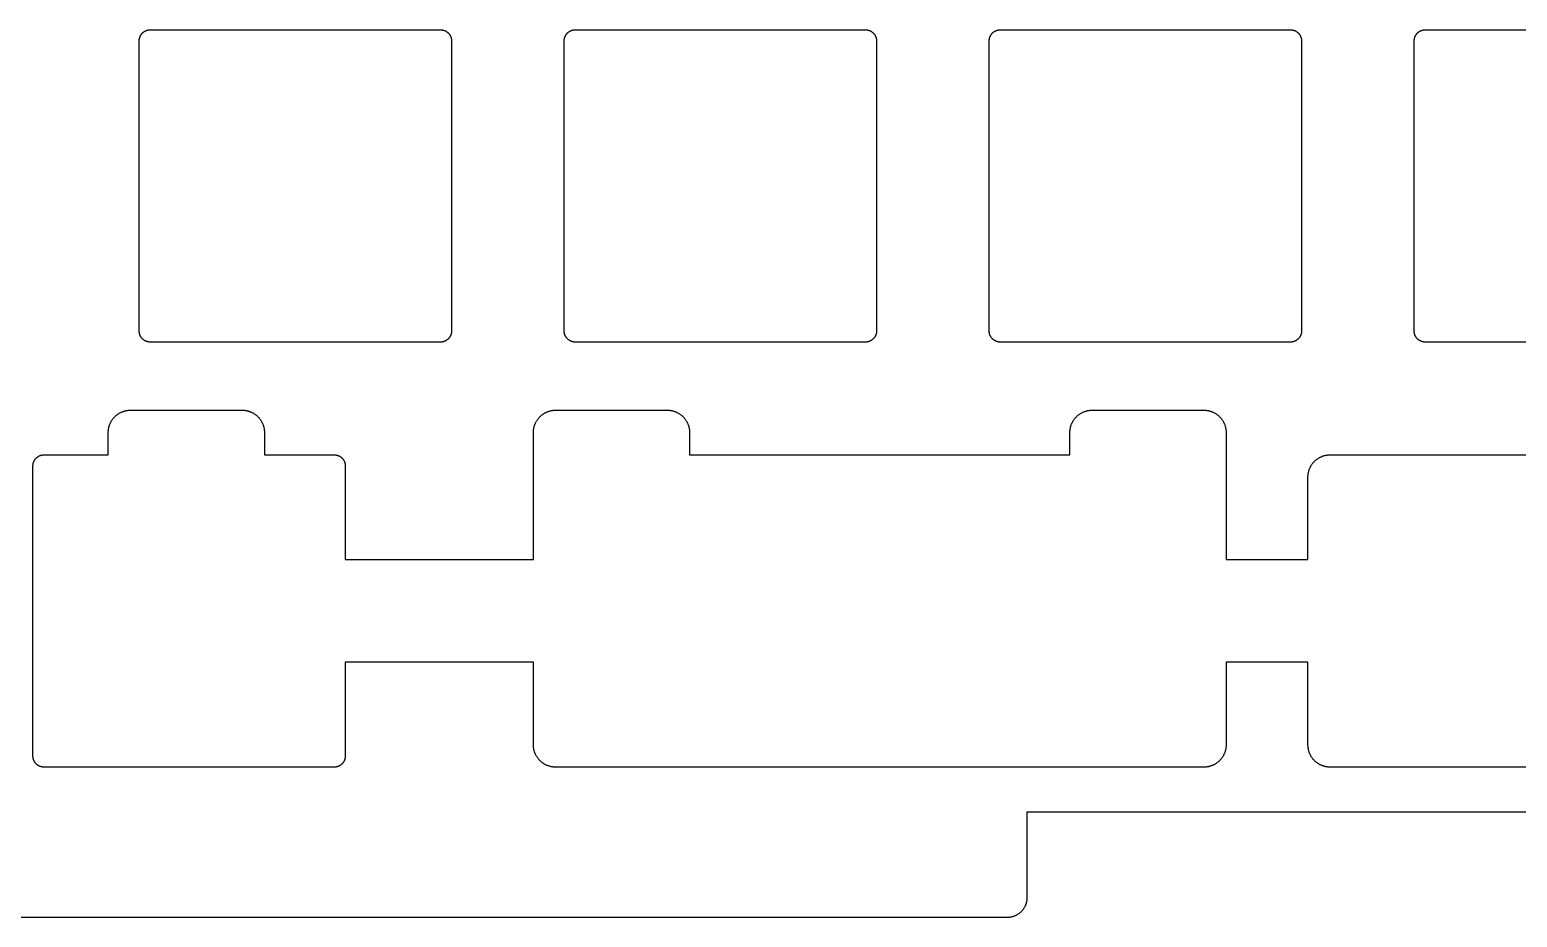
# Model space of a CAD drawing. Header units: millimetres. Extents: x 1 to 266, y -4 to 81.
# Drawn here: x 69.2 to 135.8, y -3.9 to 35.8 of the extents above; entities that cross this region are included whole.
import ezdxf

# ---------------------------------------------------------------- set-up
doc = ezdxf.new("R2010")
doc.units = ezdxf.units.MM
doc.layers.add('Layer 01', color=18, linetype='Continuous', true_color=0x000000)

msp = doc.modelspace()

# ---------------------------------------------------------------- linework, layer by layer
at = {"layer": 'Layer 01'}
for points in [[(74.057, 35.332), (74.057, 35.344), (74.058, 35.356), (74.059, 35.368), (74.06, 35.381), (74.061, 35.393), (74.063, 35.405), (74.065, 35.417), (74.067, 35.429), (74.07, 35.441), (74.072, 35.453), (74.076, 35.465), (74.079, 35.477), (74.083, 35.489), (74.087, 35.5), (74.091, 35.512), (74.095, 35.523), (74.1, 35.534), (74.105, 35.545), (74.11, 35.556), (74.116, 35.567), (74.122, 35.577), (74.128, 35.588), (74.134, 35.598), (74.141, 35.608), (74.148, 35.619), (74.155, 35.629), (74.163, 35.639), (74.17, 35.648), (74.178, 35.658), (74.187, 35.667), (74.195, 35.676), (74.204, 35.685), (74.212, 35.694), (74.221, 35.702), (74.23, 35.71), (74.24, 35.718), (74.249, 35.726), (74.259, 35.733), (74.269, 35.74), (74.279, 35.747), (74.29, 35.754), (74.3, 35.76), (74.311, 35.766), (74.321, 35.772), (74.332, 35.778), (74.343, 35.783), (74.355, 35.789), (74.366, 35.794), (74.377, 35.798), (74.389, 35.802), (74.4, 35.806), (74.412, 35.81), (74.424, 35.814), (74.435, 35.817), (74.447, 35.82), (74.459, 35.822), (74.471, 35.824), (74.483, 35.826), (74.495, 35.828), (74.508, 35.829), (74.52, 35.83), (74.532, 35.831), (74.545, 35.831), (74.557, 35.832)], [(74.557, 35.832), (87.558, 35.832)], [(87.558, 35.832), (87.57, 35.831), (87.581, 35.831), (87.593, 35.83), (87.605, 35.829), (87.616, 35.828), (87.628, 35.827), (87.639, 35.825), (87.651, 35.823), (87.662, 35.821), (87.674, 35.818), (87.685, 35.815), (87.696, 35.812), (87.707, 35.809), (87.719, 35.805), (87.73, 35.801), (87.742, 35.796), (87.754, 35.792), (87.765, 35.787), (87.777, 35.781), (87.788, 35.776), (87.799, 35.77), (87.81, 35.764), (87.821, 35.757), (87.831, 35.75), (87.842, 35.743), (87.853, 35.736), (87.863, 35.728), (87.873, 35.72), (87.883, 35.711), (87.893, 35.703), (87.902, 35.694), (87.911, 35.685), (87.92, 35.676), (87.929, 35.667), (87.937, 35.657), (87.945, 35.648), (87.953, 35.638), (87.961, 35.628), (87.968, 35.618), (87.975, 35.607), (87.982, 35.596), (87.989, 35.586), (87.995, 35.574), (88.001, 35.563), (88.007, 35.551), (88.013, 35.539), (88.018, 35.527), (88.023, 35.516), (88.027, 35.505), (88.031, 35.494), (88.035, 35.483), (88.038, 35.471), (88.041, 35.46), (88.044, 35.449), (88.047, 35.437), (88.049, 35.426), (88.051, 35.414), (88.053, 35.403), (88.054, 35.391), (88.056, 35.379), (88.057, 35.367), (88.057, 35.356), (88.058, 35.344), (88.058, 35.332)], [(93.107, 35.332), (93.107, 35.344), (93.108, 35.356), (93.109, 35.368), (93.11, 35.381), (93.111, 35.393), (93.113, 35.405), (93.115, 35.417), (93.117, 35.429), (93.12, 35.441), (93.122, 35.453), (93.126, 35.465), (93.129, 35.477), (93.133, 35.489), (93.137, 35.5), (93.141, 35.512), (93.145, 35.523), (93.15, 35.534), (93.155, 35.545), (93.16, 35.556), (93.166, 35.567), (93.172, 35.577), (93.178, 35.588), (93.184, 35.598), (93.191, 35.608), (93.198, 35.619), (93.205, 35.629), (93.213, 35.639), (93.22, 35.648), (93.228, 35.658), (93.237, 35.667), (93.245, 35.676), (93.254, 35.685), (93.262, 35.694), (93.271, 35.702), (93.28, 35.71), (93.29, 35.718), (93.299, 35.726), (93.309, 35.733), (93.319, 35.74), (93.329, 35.747), (93.34, 35.754), (93.35, 35.76), (93.361, 35.766), (93.371, 35.772), (93.382, 35.778), (93.393, 35.783), (93.405, 35.789), (93.416, 35.794), (93.427, 35.798), (93.439, 35.802), (93.45, 35.806), (93.462, 35.81), (93.474, 35.814), (93.485, 35.817), (93.497, 35.82), (93.509, 35.822), (93.521, 35.824), (93.533, 35.826), (93.545, 35.828), (93.558, 35.829), (93.57, 35.83), (93.582, 35.831), (93.595, 35.831), (93.607, 35.832)], [(93.607, 35.832), (106.608, 35.832)], [(106.608, 35.832), (106.62, 35.831), (106.631, 35.831), (106.643, 35.83), (106.655, 35.829), (106.666, 35.828), (106.678, 35.827), (106.689, 35.825), (106.701, 35.823), (106.712, 35.821), (106.724, 35.818), (106.735, 35.815), (106.746, 35.812), (106.757, 35.809), (106.769, 35.805), (106.78, 35.801), (106.792, 35.796), (106.804, 35.792), (106.815, 35.787), (106.827, 35.781), (106.838, 35.776), (106.849, 35.77), (106.86, 35.764), (106.871, 35.757), (106.881, 35.75), (106.892, 35.743), (106.903, 35.736), (106.913, 35.728), (106.923, 35.72), (106.933, 35.711), (106.943, 35.703), (106.952, 35.694), (106.961, 35.685), (106.97, 35.676), (106.979, 35.667), (106.987, 35.657), (106.995, 35.648), (107.003, 35.638), (107.011, 35.628), (107.018, 35.618), (107.025, 35.607), (107.032, 35.596), (107.039, 35.586), (107.045, 35.574), (107.051, 35.563), (107.057, 35.551), (107.063, 35.539), (107.068, 35.527), (107.073, 35.516), (107.077, 35.505), (107.081, 35.494), (107.085, 35.483), (107.088, 35.471), (107.091, 35.46), (107.094, 35.449), (107.097, 35.437), (107.099, 35.426), (107.101, 35.414), (107.103, 35.403), (107.104, 35.391), (107.106, 35.379), (107.107, 35.367), (107.107, 35.356), (107.108, 35.344), (107.108, 35.332)], [(112.157, 35.332), (112.157, 35.343), (112.158, 35.355), (112.158, 35.367), (112.159, 35.378), (112.161, 35.39), (112.162, 35.402), (112.164, 35.413), (112.166, 35.425), (112.168, 35.436), (112.171, 35.447), (112.174, 35.459), (112.177, 35.47), (112.18, 35.481), (112.184, 35.492), (112.188, 35.504), (112.192, 35.516), (112.197, 35.527), (112.202, 35.539), (112.207, 35.55), (112.213, 35.562), (112.219, 35.573), (112.225, 35.584), (112.232, 35.595), (112.239, 35.605), (112.246, 35.616), (112.253, 35.626), (112.261, 35.637), (112.269, 35.647), (112.278, 35.657), (112.286, 35.667), (112.295, 35.676), (112.304, 35.685), (112.313, 35.694), (112.322, 35.703), (112.331, 35.711), (112.341, 35.719), (112.351, 35.727), (112.361, 35.735), (112.371, 35.742), (112.382, 35.749), (112.392, 35.756), (112.403, 35.762), (112.414, 35.769), (112.426, 35.775), (112.438, 35.781), (112.45, 35.786), (112.462, 35.792), (112.473, 35.796), (112.484, 35.801), (112.495, 35.805), (112.506, 35.808), (112.517, 35.812), (112.529, 35.815), (112.54, 35.818), (112.551, 35.82), (112.563, 35.823), (112.574, 35.825), (112.586, 35.827), (112.598, 35.828), (112.609, 35.829), (112.621, 35.83), (112.633, 35.831), (112.645, 35.831), (112.657, 35.832)], [(112.657, 35.832), (125.658, 35.832)], [(125.658, 35.832), (125.67, 35.831), (125.681, 35.831), (125.693, 35.83), (125.705, 35.829), (125.716, 35.828), (125.728, 35.827), (125.739, 35.825), (125.751, 35.823), (125.762, 35.821), (125.774, 35.818), (125.785, 35.815), (125.796, 35.812), (125.807, 35.809), (125.819, 35.805), (125.83, 35.801), (125.842, 35.796), (125.854, 35.792), (125.865, 35.787), (125.877, 35.781), (125.888, 35.776), (125.899, 35.77), (125.91, 35.764), (125.921, 35.757), (125.931, 35.75), (125.942, 35.743), (125.953, 35.736), (125.963, 35.728), (125.973, 35.72), (125.983, 35.711), (125.993, 35.703), (126.002, 35.694), (126.011, 35.685), (126.02, 35.676), (126.029, 35.667), (126.037, 35.657), (126.045, 35.648), (126.053, 35.638), (126.061, 35.628), (126.068, 35.618), (126.075, 35.607), (126.082, 35.596), (126.089, 35.586), (126.095, 35.574), (126.101, 35.563), (126.107, 35.551), (126.113, 35.539), (126.118, 35.527), (126.123, 35.516), (126.127, 35.505), (126.131, 35.494), (126.135, 35.483), (126.138, 35.471), (126.141, 35.46), (126.144, 35.449), (126.147, 35.437), (126.149, 35.426), (126.151, 35.414), (126.153, 35.403), (126.154, 35.391), (126.156, 35.379), (126.157, 35.367), (126.157, 35.356), (126.158, 35.344), (126.158, 35.332)], [(131.207, 35.332), (131.207, 35.343), (131.208, 35.355), (131.208, 35.367), (131.209, 35.378), (131.211, 35.39), (131.212, 35.402), (131.214, 35.413), (131.216, 35.425), (131.218, 35.436), (131.221, 35.447), (131.224, 35.459), (131.227, 35.47), (131.23, 35.481), (131.234, 35.492), (131.238, 35.504), (131.242, 35.516), (131.247, 35.527), (131.252, 35.539), (131.257, 35.55), (131.263, 35.562), (131.269, 35.573), (131.275, 35.584), (131.282, 35.595), (131.289, 35.605), (131.296, 35.616), (131.303, 35.626), (131.311, 35.637), (131.319, 35.647), (131.328, 35.657), (131.336, 35.667), (131.345, 35.676), (131.354, 35.685), (131.363, 35.694), (131.372, 35.703), (131.381, 35.711), (131.391, 35.719), (131.401, 35.727), (131.411, 35.735), (131.421, 35.742), (131.432, 35.749), (131.442, 35.756), (131.453, 35.762), (131.464, 35.769), (131.476, 35.775), (131.488, 35.781), (131.5, 35.786), (131.512, 35.792), (131.523, 35.796), (131.534, 35.801), (131.545, 35.805), (131.556, 35.808), (131.567, 35.812), (131.579, 35.815), (131.59, 35.818), (131.601, 35.82), (131.613, 35.823), (131.624, 35.825), (131.636, 35.827), (131.648, 35.828), (131.659, 35.829), (131.671, 35.83), (131.683, 35.831), (131.695, 35.831), (131.707, 35.832)], [(131.707, 35.832), (144.708, 35.832)], [(74.057, 22.332), (74.057, 35.332)], [(88.058, 35.332), (88.058, 22.332)], [(93.107, 22.332), (93.107, 35.332)], [(107.108, 35.332), (107.108, 34.839)], [(107.108, 34.839), (107.108, 22.825)], [(112.157, 34.842), (112.157, 35.332)], [(112.157, 22.822), (112.157, 34.842)], [(126.158, 35.332), (126.158, 34.839)], [(126.158, 34.839), (126.158, 22.825)], [(131.207, 34.842), (131.207, 35.332)], [(131.207, 22.822), (131.207, 34.842)], [(107.108, 22.825), (107.108, 22.332)], [(112.157, 22.332), (112.157, 22.822)], [(126.158, 22.825), (126.158, 22.332)], [(131.207, 22.332), (131.207, 22.822)], [(74.557, 21.832), (74.545, 21.833), (74.533, 21.833), (74.52, 21.834), (74.508, 21.835), (74.496, 21.836), (74.484, 21.838), (74.472, 21.84), (74.459, 21.842), (74.447, 21.845), (74.435, 21.848), (74.424, 21.851), (74.412, 21.854), (74.4, 21.858), (74.389, 21.862), (74.377, 21.866), (74.366, 21.87), (74.355, 21.875), (74.344, 21.88), (74.333, 21.885), (74.322, 21.891), (74.311, 21.897), (74.301, 21.903), (74.291, 21.909), (74.28, 21.916), (74.27, 21.923), (74.26, 21.93), (74.25, 21.938), (74.24, 21.946), (74.231, 21.954), (74.222, 21.962), (74.212, 21.97), (74.204, 21.979), (74.195, 21.988), (74.187, 21.996), (74.179, 22.006), (74.171, 22.015), (74.163, 22.025), (74.156, 22.034), (74.149, 22.044), (74.142, 22.054), (74.135, 22.065), (74.129, 22.075), (74.122, 22.086), (74.116, 22.097), (74.111, 22.108), (74.105, 22.119), (74.1, 22.13), (74.095, 22.141), (74.091, 22.152), (74.086, 22.164), (74.082, 22.175), (74.079, 22.187), (74.075, 22.199), (74.072, 22.21), (74.069, 22.222), (74.067, 22.234), (74.064, 22.246), (74.063, 22.258), (74.061, 22.27), (74.06, 22.283), (74.059, 22.295), (74.058, 22.307), (74.057, 22.32), (74.057, 22.332)], [(88.058, 22.332), (88.058, 22.321), (88.057, 22.309), (88.057, 22.297), (88.056, 22.286), (88.054, 22.274), (88.053, 22.262), (88.051, 22.251), (88.049, 22.239), (88.047, 22.228), (88.044, 22.217), (88.041, 22.205), (88.038, 22.194), (88.035, 22.183), (88.031, 22.172), (88.027, 22.16), (88.023, 22.148), (88.018, 22.137), (88.013, 22.125), (88.008, 22.114), (88.002, 22.102), (87.996, 22.091), (87.99, 22.08), (87.983, 22.069), (87.977, 22.059), (87.969, 22.048), (87.962, 22.038), (87.954, 22.027), (87.946, 22.017), (87.938, 22.007), (87.929, 21.997), (87.92, 21.988), (87.911, 21.979), (87.902, 21.97), (87.893, 21.961), (87.884, 21.953), (87.874, 21.945), (87.864, 21.937), (87.854, 21.929), (87.844, 21.922), (87.833, 21.915), (87.823, 21.908), (87.812, 21.902), (87.801, 21.895), (87.789, 21.889), (87.778, 21.883), (87.765, 21.878), (87.753, 21.872), (87.742, 21.868), (87.731, 21.863), (87.72, 21.859), (87.709, 21.856), (87.698, 21.852), (87.686, 21.849), (87.675, 21.846), (87.664, 21.844), (87.652, 21.841), (87.641, 21.839), (87.629, 21.837), (87.617, 21.836), (87.606, 21.835), (87.594, 21.834), (87.582, 21.833), (87.57, 21.833), (87.558, 21.832)], [(93.607, 21.832), (93.595, 21.833), (93.584, 21.833), (93.572, 21.834), (93.56, 21.835), (93.549, 21.836), (93.537, 21.837), (93.526, 21.839), (93.514, 21.841), (93.503, 21.843), (93.491, 21.846), (93.48, 21.849), (93.469, 21.852), (93.458, 21.855), (93.446, 21.859), (93.435, 21.863), (93.423, 21.868), (93.411, 21.872), (93.4, 21.877), (93.388, 21.883), (93.377, 21.888), (93.366, 21.894), (93.355, 21.9), (93.344, 21.907), (93.334, 21.914), (93.323, 21.921), (93.313, 21.928), (93.302, 21.936), (93.292, 21.944), (93.282, 21.953), (93.272, 21.961), (93.263, 21.97), (93.254, 21.979), (93.245, 21.988), (93.236, 21.997), (93.228, 22.007), (93.22, 22.016), (93.212, 22.026), (93.204, 22.036), (93.197, 22.046), (93.19, 22.057), (93.183, 22.068), (93.176, 22.078), (93.17, 22.09), (93.164, 22.101), (93.158, 22.113), (93.152, 22.125), (93.147, 22.137), (93.142, 22.148), (93.138, 22.159), (93.134, 22.17), (93.13, 22.181), (93.127, 22.193), (93.124, 22.204), (93.121, 22.215), (93.118, 22.227), (93.116, 22.238), (93.114, 22.25), (93.112, 22.261), (93.111, 22.273), (93.109, 22.285), (93.108, 22.297), (93.108, 22.308), (93.107, 22.32), (93.107, 22.332)], [(107.108, 22.332), (107.108, 22.321), (107.107, 22.309), (107.107, 22.297), (107.106, 22.286), (107.104, 22.274), (107.103, 22.262), (107.101, 22.251), (107.099, 22.239), (107.097, 22.228), (107.094, 22.217), (107.091, 22.205), (107.088, 22.194), (107.085, 22.183), (107.081, 22.172), (107.077, 22.16), (107.073, 22.148), (107.068, 22.137), (107.063, 22.125), (107.058, 22.114), (107.052, 22.102), (107.046, 22.091), (107.04, 22.08), (107.033, 22.069), (107.027, 22.059), (107.019, 22.048), (107.012, 22.038), (107.004, 22.027), (106.996, 22.017), (106.988, 22.007), (106.979, 21.997), (106.97, 21.988), (106.961, 21.979), (106.952, 21.97), (106.943, 21.961), (106.934, 21.953), (106.924, 21.945), (106.914, 21.937), (106.904, 21.929), (106.894, 21.922), (106.883, 21.915), (106.873, 21.908), (106.862, 21.902), (106.851, 21.895), (106.839, 21.889), (106.828, 21.883), (106.815, 21.878), (106.803, 21.872), (106.792, 21.868), (106.781, 21.863), (106.77, 21.859), (106.759, 21.856), (106.748, 21.852), (106.736, 21.849), (106.725, 21.846), (106.714, 21.844), (106.702, 21.841), (106.691, 21.839), (106.679, 21.837), (106.667, 21.836), (106.656, 21.835), (106.644, 21.834), (106.632, 21.833), (106.62, 21.833), (106.608, 21.832)], [(112.657, 21.832), (112.645, 21.833), (112.634, 21.833), (112.622, 21.834), (112.61, 21.835), (112.599, 21.836), (112.587, 21.837), (112.576, 21.839), (112.564, 21.841), (112.553, 21.843), (112.541, 21.846), (112.53, 21.849), (112.519, 21.852), (112.508, 21.855), (112.496, 21.859), (112.485, 21.863), (112.473, 21.868), (112.461, 21.872), (112.45, 21.877), (112.438, 21.883), (112.427, 21.888), (112.416, 21.894), (112.405, 21.9), (112.394, 21.907), (112.384, 21.914), (112.373, 21.921), (112.363, 21.928), (112.352, 21.936), (112.342, 21.944), (112.332, 21.953), (112.322, 21.961), (112.313, 21.97), (112.304, 21.979), (112.295, 21.988), (112.286, 21.997), (112.278, 22.007), (112.27, 22.016), (112.262, 22.026), (112.254, 22.036), (112.247, 22.046), (112.24, 22.057), (112.233, 22.068), (112.226, 22.078), (112.22, 22.09), (112.214, 22.101), (112.208, 22.113), (112.202, 22.125), (112.197, 22.137), (112.192, 22.148), (112.188, 22.159), (112.184, 22.17), (112.18, 22.181), (112.177, 22.193), (112.174, 22.204), (112.171, 22.215), (112.168, 22.227), (112.166, 22.238), (112.164, 22.25), (112.162, 22.261), (112.161, 22.273), (112.159, 22.285), (112.158, 22.297), (112.158, 22.308), (112.157, 22.32), (112.157, 22.332)], [(126.158, 22.332), (126.158, 22.321), (126.157, 22.309), (126.157, 22.297), (126.156, 22.286), (126.154, 22.274), (126.153, 22.262), (126.151, 22.251), (126.149, 22.239), (126.147, 22.228), (126.144, 22.217), (126.141, 22.205), (126.138, 22.194), (126.135, 22.183), (126.131, 22.172), (126.127, 22.16), (126.123, 22.148), (126.118, 22.137), (126.113, 22.125), (126.108, 22.114), (126.102, 22.102), (126.096, 22.091), (126.09, 22.08), (126.083, 22.069), (126.077, 22.059), (126.069, 22.048), (126.062, 22.038), (126.054, 22.027), (126.046, 22.017), (126.038, 22.007), (126.029, 21.997), (126.02, 21.988), (126.011, 21.979), (126.002, 21.97), (125.993, 21.961), (125.984, 21.953), (125.974, 21.945), (125.964, 21.937), (125.954, 21.929), (125.944, 21.922), (125.933, 21.915), (125.923, 21.908), (125.912, 21.902), (125.901, 21.895), (125.889, 21.889), (125.878, 21.883), (125.865, 21.878), (125.853, 21.872), (125.842, 21.868), (125.831, 21.863), (125.82, 21.859), (125.809, 21.856), (125.798, 21.852), (125.786, 21.849), (125.775, 21.846), (125.764, 21.844), (125.752, 21.841), (125.741, 21.839), (125.729, 21.837), (125.717, 21.836), (125.706, 21.835), (125.694, 21.834), (125.682, 21.833), (125.67, 21.833), (125.658, 21.832)], [(131.707, 21.832), (131.695, 21.833), (131.684, 21.833), (131.672, 21.834), (131.66, 21.835), (131.649, 21.836), (131.637, 21.837), (131.626, 21.839), (131.614, 21.841), (131.603, 21.843), (131.591, 21.846), (131.58, 21.849), (131.569, 21.852), (131.558, 21.855), (131.546, 21.859), (131.535, 21.863), (131.523, 21.868), (131.511, 21.872), (131.5, 21.877), (131.488, 21.883), (131.477, 21.888), (131.466, 21.894), (131.455, 21.9), (131.444, 21.907), (131.434, 21.914), (131.423, 21.921), (131.413, 21.928), (131.402, 21.936), (131.392, 21.944), (131.382, 21.953), (131.372, 21.961), (131.363, 21.97), (131.354, 21.979), (131.345, 21.988), (131.336, 21.997), (131.328, 22.007), (131.32, 22.016), (131.312, 22.026), (131.304, 22.036), (131.297, 22.046), (131.29, 22.057), (131.283, 22.068), (131.276, 22.078), (131.27, 22.09), (131.264, 22.101), (131.258, 22.113), (131.252, 22.125), (131.247, 22.137), (131.242, 22.148), (131.238, 22.159), (131.234, 22.17), (131.23, 22.181), (131.227, 22.193), (131.224, 22.204), (131.221, 22.215), (131.218, 22.227), (131.216, 22.238), (131.214, 22.25), (131.212, 22.261), (131.211, 22.273), (131.209, 22.285), (131.208, 22.297), (131.208, 22.308), (131.207, 22.32), (131.207, 22.332)], [(75.05, 21.832), (74.557, 21.832)], [(87.065, 21.832), (75.05, 21.832)], [(87.558, 21.832), (87.065, 21.832)], [(94.1, 21.832), (93.607, 21.832)], [(106.115, 21.832), (94.1, 21.832)], [(106.608, 21.832), (106.115, 21.832)], [(113.15, 21.832), (112.657, 21.832)], [(125.165, 21.832), (113.15, 21.832)], [(125.658, 21.832), (125.165, 21.832)], [(132.2, 21.832), (131.707, 21.832)], [(144.215, 21.832), (132.2, 21.832)], [(72.67, 17.782), (72.67, 17.804), (72.671, 17.826), (72.672, 17.849), (72.674, 17.872), (72.676, 17.894), (72.679, 17.917), (72.683, 17.94), (72.687, 17.964), (72.691, 17.987), (72.696, 18.01), (72.702, 18.034), (72.709, 18.057), (72.715, 18.08), (72.723, 18.103), (72.731, 18.127), (72.74, 18.15), (72.75, 18.173), (72.76, 18.196), (72.77, 18.218), (72.782, 18.241), (72.794, 18.263), (72.806, 18.285), (72.819, 18.307), (72.833, 18.329), (72.847, 18.35), (72.862, 18.371), (72.878, 18.392), (72.894, 18.412), (72.91, 18.432), (72.927, 18.451), (72.945, 18.47), (72.963, 18.489), (72.981, 18.507), (73, 18.524), (73.02, 18.542), (73.04, 18.558), (73.06, 18.574), (73.08, 18.59), (73.101, 18.604), (73.123, 18.619), (73.144, 18.632), (73.166, 18.646), (73.188, 18.658), (73.211, 18.67), (73.233, 18.681), (73.256, 18.692), (73.279, 18.702), (73.302, 18.711), (73.325, 18.72), (73.348, 18.729), (73.371, 18.736), (73.395, 18.743), (73.418, 18.749), (73.441, 18.755), (73.465, 18.76), (73.488, 18.765), (73.511, 18.769), (73.534, 18.772), (73.557, 18.775), (73.58, 18.778), (73.603, 18.779), (73.625, 18.781), (73.648, 18.781), (73.67, 18.782)], [(73.67, 18.782), (78.67, 18.782)], [(78.67, 18.782), (78.692, 18.781), (78.714, 18.781), (78.737, 18.779), (78.76, 18.778), (78.783, 18.775), (78.806, 18.772), (78.829, 18.769), (78.852, 18.765), (78.875, 18.76), (78.898, 18.755), (78.922, 18.749), (78.945, 18.743), (78.968, 18.736), (78.992, 18.729), (79.015, 18.72), (79.038, 18.711), (79.061, 18.702), (79.084, 18.692), (79.107, 18.681), (79.129, 18.67), (79.152, 18.658), (79.174, 18.646), (79.196, 18.632), (79.217, 18.619), (79.238, 18.604), (79.259, 18.59), (79.28, 18.574), (79.3, 18.558), (79.32, 18.542), (79.339, 18.524), (79.358, 18.507), (79.377, 18.489), (79.395, 18.47), (79.413, 18.451), (79.43, 18.432), (79.446, 18.412), (79.462, 18.392), (79.478, 18.371), (79.493, 18.35), (79.507, 18.329), (79.521, 18.307), (79.534, 18.285), (79.546, 18.263), (79.558, 18.241), (79.569, 18.218), (79.58, 18.196), (79.59, 18.173), (79.6, 18.15), (79.609, 18.127), (79.617, 18.103), (79.624, 18.08), (79.631, 18.057), (79.638, 18.034), (79.643, 18.01), (79.649, 17.987), (79.653, 17.964), (79.657, 17.94), (79.661, 17.917), (79.664, 17.894), (79.666, 17.872), (79.668, 17.849), (79.669, 17.826), (79.67, 17.804), (79.67, 17.782)], [(91.727, 17.782), (91.727, 17.804), (91.728, 17.826), (91.729, 17.849), (91.731, 17.872), (91.733, 17.894), (91.736, 17.917), (91.739, 17.94), (91.743, 17.964), (91.748, 17.987), (91.753, 18.01), (91.759, 18.034), (91.765, 18.057), (91.772, 18.08), (91.78, 18.103), (91.788, 18.127), (91.797, 18.15), (91.806, 18.173), (91.816, 18.196), (91.827, 18.218), (91.838, 18.241), (91.85, 18.263), (91.863, 18.285), (91.876, 18.307), (91.89, 18.329), (91.904, 18.35), (91.919, 18.371), (91.934, 18.392), (91.95, 18.412), (91.967, 18.432), (91.984, 18.451), (92.001, 18.47), (92.019, 18.489), (92.038, 18.507), (92.057, 18.524), (92.076, 18.542), (92.096, 18.558), (92.117, 18.574), (92.137, 18.59), (92.158, 18.604), (92.179, 18.619), (92.201, 18.632), (92.223, 18.646), (92.245, 18.658), (92.267, 18.67), (92.29, 18.681), (92.313, 18.692), (92.335, 18.702), (92.359, 18.711), (92.382, 18.72), (92.405, 18.729), (92.428, 18.736), (92.451, 18.743), (92.475, 18.749), (92.498, 18.755), (92.521, 18.76), (92.545, 18.765), (92.568, 18.769), (92.591, 18.772), (92.614, 18.775), (92.637, 18.778), (92.659, 18.779), (92.682, 18.781), (92.704, 18.781), (92.727, 18.782)], [(92.727, 18.782), (97.727, 18.782)], [(97.727, 18.782), (97.749, 18.781), (97.771, 18.781), (97.794, 18.779), (97.816, 18.778), (97.839, 18.775), (97.862, 18.772), (97.885, 18.769), (97.909, 18.765), (97.932, 18.76), (97.955, 18.755), (97.978, 18.749), (98.002, 18.743), (98.025, 18.736), (98.048, 18.729), (98.072, 18.72), (98.095, 18.711), (98.118, 18.702), (98.141, 18.692), (98.163, 18.681), (98.186, 18.67), (98.208, 18.658), (98.23, 18.646), (98.252, 18.632), (98.274, 18.619), (98.295, 18.604), (98.316, 18.59), (98.337, 18.574), (98.357, 18.558), (98.377, 18.542), (98.396, 18.524), (98.415, 18.507), (98.434, 18.489), (98.452, 18.47), (98.469, 18.451), (98.486, 18.432), (98.503, 18.412), (98.519, 18.392), (98.534, 18.371), (98.549, 18.35), (98.564, 18.329), (98.577, 18.307), (98.59, 18.285), (98.603, 18.263), (98.615, 18.241), (98.626, 18.218), (98.637, 18.196), (98.647, 18.173), (98.656, 18.15), (98.665, 18.127), (98.673, 18.103), (98.681, 18.08), (98.688, 18.057), (98.694, 18.034), (98.7, 18.01), (98.705, 17.987), (98.71, 17.964), (98.714, 17.94), (98.717, 17.917), (98.72, 17.894), (98.723, 17.872), (98.724, 17.849), (98.726, 17.826), (98.726, 17.804), (98.727, 17.782)], [(115.776, 17.782), (115.777, 17.804), (115.777, 17.826), (115.779, 17.849), (115.78, 17.872), (115.783, 17.894), (115.786, 17.917), (115.789, 17.94), (115.793, 17.964), (115.798, 17.987), (115.803, 18.01), (115.809, 18.034), (115.815, 18.057), (115.822, 18.08), (115.83, 18.103), (115.838, 18.127), (115.847, 18.15), (115.856, 18.173), (115.866, 18.196), (115.877, 18.218), (115.888, 18.241), (115.9, 18.263), (115.913, 18.285), (115.926, 18.307), (115.939, 18.329), (115.954, 18.35), (115.969, 18.371), (115.984, 18.392), (116, 18.412), (116.017, 18.432), (116.034, 18.451), (116.051, 18.47), (116.069, 18.489), (116.088, 18.507), (116.107, 18.524), (116.126, 18.542), (116.146, 18.558), (116.166, 18.574), (116.187, 18.59), (116.208, 18.604), (116.229, 18.619), (116.251, 18.632), (116.273, 18.646), (116.295, 18.658), (116.317, 18.67), (116.34, 18.681), (116.362, 18.692), (116.385, 18.702), (116.408, 18.711), (116.431, 18.72), (116.455, 18.729), (116.478, 18.736), (116.501, 18.743), (116.525, 18.749), (116.548, 18.755), (116.571, 18.76), (116.594, 18.765), (116.618, 18.769), (116.641, 18.772), (116.664, 18.775), (116.687, 18.778), (116.709, 18.779), (116.732, 18.781), (116.754, 18.781), (116.776, 18.782)], [(116.776, 18.782), (121.776, 18.782)], [(121.776, 18.782), (121.799, 18.781), (121.821, 18.781), (121.844, 18.779), (121.866, 18.778), (121.889, 18.775), (121.912, 18.772), (121.935, 18.769), (121.958, 18.765), (121.982, 18.76), (122.005, 18.755), (122.028, 18.749), (122.052, 18.743), (122.075, 18.736), (122.098, 18.729), (122.121, 18.72), (122.144, 18.711), (122.168, 18.702), (122.19, 18.692), (122.213, 18.681), (122.236, 18.67), (122.258, 18.658), (122.28, 18.646), (122.302, 18.632), (122.324, 18.619), (122.345, 18.604), (122.366, 18.59), (122.386, 18.574), (122.407, 18.558), (122.427, 18.542), (122.446, 18.524), (122.465, 18.507), (122.484, 18.489), (122.502, 18.47), (122.519, 18.451), (122.536, 18.432), (122.553, 18.412), (122.569, 18.392), (122.584, 18.371), (122.599, 18.35), (122.613, 18.329), (122.627, 18.307), (122.64, 18.285), (122.653, 18.263), (122.665, 18.241), (122.676, 18.218), (122.687, 18.196), (122.697, 18.173), (122.706, 18.15), (122.715, 18.127), (122.723, 18.103), (122.731, 18.08), (122.738, 18.057), (122.744, 18.034), (122.75, 18.01), (122.755, 17.987), (122.76, 17.964), (122.764, 17.94), (122.767, 17.917), (122.77, 17.894), (122.772, 17.872), (122.774, 17.849), (122.775, 17.826), (122.776, 17.804), (122.776, 17.782)], [(69.795, 16.782), (72.67, 16.782), (72.67, 17.782)], [(79.67, 17.782), (79.67, 16.782), (82.796, 16.782)], [(83.296, 16.282), (83.296, 12.083), (91.727, 12.083), (91.727, 17.782)], [(98.727, 17.782), (98.727, 16.782), (115.776, 16.782), (115.776, 17.782)], [(122.776, 17.782), (122.776, 12.083), (126.446, 12.083), (126.446, 15.782)], [(127.446, 16.782), (139.352, 16.782), (139.352, 17.782)], [(69.295, 16.282), (69.295, 16.294), (69.295, 16.306), (69.296, 16.319), (69.297, 16.331), (69.299, 16.343), (69.3, 16.355), (69.302, 16.367), (69.305, 16.379), (69.307, 16.391), (69.31, 16.403), (69.313, 16.415), (69.316, 16.427), (69.32, 16.439), (69.324, 16.45), (69.328, 16.462), (69.333, 16.473), (69.337, 16.484), (69.343, 16.495), (69.348, 16.506), (69.353, 16.517), (69.359, 16.528), (69.365, 16.538), (69.372, 16.548), (69.378, 16.559), (69.385, 16.569), (69.392, 16.579), (69.4, 16.589), (69.408, 16.598), (69.416, 16.608), (69.424, 16.617), (69.433, 16.626), (69.441, 16.635), (69.45, 16.644), (69.459, 16.652), (69.468, 16.66), (69.477, 16.668), (69.487, 16.676), (69.497, 16.683), (69.507, 16.69), (69.517, 16.697), (69.527, 16.704), (69.537, 16.71), (69.548, 16.717), (69.559, 16.722), (69.57, 16.728), (69.581, 16.734), (69.592, 16.739), (69.603, 16.744), (69.615, 16.748), (69.626, 16.753), (69.638, 16.757), (69.649, 16.76), (69.661, 16.764), (69.673, 16.767), (69.685, 16.77), (69.697, 16.772), (69.709, 16.774), (69.721, 16.776), (69.733, 16.778), (69.745, 16.779), (69.757, 16.78), (69.77, 16.781), (69.782, 16.782), (69.795, 16.782)], [(82.796, 16.782), (82.808, 16.782), (82.82, 16.781), (82.832, 16.78), (82.845, 16.779), (82.857, 16.778), (82.869, 16.776), (82.881, 16.774), (82.893, 16.772), (82.905, 16.769), (82.917, 16.766), (82.929, 16.763), (82.941, 16.76), (82.953, 16.756), (82.964, 16.752), (82.976, 16.748), (82.987, 16.744), (82.998, 16.739), (83.009, 16.734), (83.02, 16.729), (83.031, 16.723), (83.041, 16.717), (83.052, 16.711), (83.062, 16.705), (83.072, 16.698), (83.083, 16.691), (83.093, 16.684), (83.103, 16.676), (83.112, 16.668), (83.122, 16.66), (83.131, 16.652), (83.14, 16.644), (83.149, 16.635), (83.158, 16.627), (83.166, 16.618), (83.174, 16.609), (83.182, 16.599), (83.19, 16.59), (83.197, 16.58), (83.204, 16.57), (83.211, 16.56), (83.218, 16.549), (83.224, 16.539), (83.23, 16.528), (83.236, 16.517), (83.242, 16.507), (83.247, 16.496), (83.253, 16.484), (83.258, 16.473), (83.262, 16.462), (83.266, 16.45), (83.27, 16.439), (83.274, 16.427), (83.278, 16.415), (83.281, 16.404), (83.284, 16.392), (83.286, 16.38), (83.288, 16.368), (83.29, 16.356), (83.292, 16.344), (83.293, 16.331), (83.294, 16.319), (83.295, 16.307), (83.295, 16.294), (83.296, 16.282)], [(126.446, 15.782), (126.446, 15.804), (126.447, 15.826), (126.448, 15.849), (126.45, 15.872), (126.452, 15.894), (126.455, 15.917), (126.459, 15.94), (126.463, 15.964), (126.467, 15.987), (126.472, 16.01), (126.478, 16.034), (126.485, 16.057), (126.492, 16.08), (126.499, 16.103), (126.507, 16.127), (126.516, 16.15), (126.526, 16.173), (126.536, 16.196), (126.546, 16.218), (126.558, 16.241), (126.57, 16.263), (126.582, 16.285), (126.595, 16.307), (126.609, 16.329), (126.623, 16.35), (126.638, 16.371), (126.654, 16.392), (126.67, 16.412), (126.686, 16.432), (126.703, 16.451), (126.721, 16.47), (126.739, 16.489), (126.757, 16.507), (126.776, 16.524), (126.796, 16.542), (126.816, 16.558), (126.836, 16.574), (126.857, 16.59), (126.878, 16.604), (126.899, 16.619), (126.92, 16.632), (126.942, 16.646), (126.964, 16.658), (126.987, 16.67), (127.009, 16.681), (127.032, 16.692), (127.055, 16.702), (127.078, 16.711), (127.101, 16.72), (127.124, 16.729), (127.148, 16.736), (127.171, 16.743), (127.194, 16.749), (127.217, 16.755), (127.241, 16.76), (127.264, 16.765), (127.287, 16.769), (127.31, 16.772), (127.333, 16.775), (127.356, 16.778), (127.379, 16.779), (127.401, 16.781), (127.424, 16.781), (127.446, 16.782)], [(69.295, 3.282), (69.295, 16.282)], [(91.727, 3.782), (91.727, 7.483), (83.296, 7.483), (83.296, 3.282)], [(126.446, 3.782), (126.446, 7.483), (122.776, 7.483), (122.776, 3.782)], [(92.727, 2.782), (92.704, 2.783), (92.682, 2.783), (92.659, 2.785), (92.637, 2.786), (92.614, 2.789), (92.591, 2.792), (92.568, 2.795), (92.545, 2.799), (92.521, 2.804), (92.498, 2.809), (92.475, 2.814), (92.451, 2.821), (92.428, 2.828), (92.405, 2.835), (92.382, 2.844), (92.359, 2.852), (92.335, 2.862), (92.313, 2.872), (92.29, 2.883), (92.267, 2.894), (92.245, 2.906), (92.223, 2.918), (92.201, 2.932), (92.179, 2.945), (92.158, 2.96), (92.137, 2.974), (92.117, 2.99), (92.096, 3.006), (92.076, 3.022), (92.057, 3.04), (92.038, 3.057), (92.019, 3.075), (92.001, 3.094), (91.984, 3.113), (91.967, 3.132), (91.95, 3.152), (91.934, 3.172), (91.919, 3.193), (91.904, 3.214), (91.89, 3.235), (91.876, 3.257), (91.863, 3.278), (91.85, 3.301), (91.838, 3.323), (91.827, 3.346), (91.816, 3.368), (91.806, 3.391), (91.797, 3.414), (91.788, 3.437), (91.78, 3.461), (91.772, 3.484), (91.765, 3.507), (91.759, 3.53), (91.753, 3.554), (91.748, 3.577), (91.743, 3.6), (91.739, 3.623), (91.736, 3.647), (91.733, 3.67), (91.731, 3.692), (91.729, 3.715), (91.728, 3.738), (91.727, 3.76), (91.727, 3.782)], [(122.776, 3.782), (122.776, 3.76), (122.775, 3.738), (122.774, 3.715), (122.772, 3.692), (122.77, 3.67), (122.767, 3.647), (122.764, 3.623), (122.76, 3.6), (122.755, 3.577), (122.75, 3.554), (122.744, 3.53), (122.738, 3.507), (122.731, 3.484), (122.723, 3.461), (122.715, 3.437), (122.706, 3.414), (122.697, 3.391), (122.687, 3.368), (122.676, 3.346), (122.665, 3.323), (122.653, 3.301), (122.64, 3.278), (122.627, 3.257), (122.613, 3.235), (122.599, 3.214), (122.584, 3.193), (122.569, 3.172), (122.553, 3.152), (122.536, 3.132), (122.519, 3.113), (122.502, 3.094), (122.484, 3.075), (122.465, 3.057), (122.446, 3.04), (122.427, 3.022), (122.407, 3.006), (122.386, 2.99), (122.366, 2.974), (122.345, 2.96), (122.324, 2.945), (122.302, 2.932), (122.28, 2.918), (122.258, 2.906), (122.236, 2.894), (122.213, 2.883), (122.19, 2.872), (122.168, 2.862), (122.144, 2.852), (122.121, 2.844), (122.098, 2.835), (122.075, 2.828), (122.052, 2.821), (122.028, 2.814), (122.005, 2.809), (121.982, 2.804), (121.958, 2.799), (121.935, 2.795), (121.912, 2.792), (121.889, 2.789), (121.866, 2.786), (121.844, 2.785), (121.821, 2.783), (121.799, 2.783), (121.776, 2.782)], [(127.446, 2.782), (127.424, 2.783), (127.401, 2.783), (127.379, 2.785), (127.356, 2.786), (127.333, 2.789), (127.31, 2.792), (127.287, 2.795), (127.264, 2.799), (127.241, 2.804), (127.217, 2.809), (127.194, 2.814), (127.171, 2.821), (127.148, 2.828), (127.124, 2.835), (127.101, 2.844), (127.078, 2.852), (127.055, 2.862), (127.032, 2.872), (127.009, 2.883), (126.987, 2.894), (126.964, 2.906), (126.942, 2.918), (126.92, 2.932), (126.899, 2.945), (126.878, 2.96), (126.857, 2.974), (126.836, 2.99), (126.816, 3.006), (126.796, 3.022), (126.776, 3.04), (126.757, 3.057), (126.739, 3.075), (126.721, 3.094), (126.703, 3.113), (126.686, 3.132), (126.67, 3.152), (126.654, 3.172), (126.638, 3.193), (126.623, 3.214), (126.609, 3.235), (126.595, 3.257), (126.582, 3.278), (126.57, 3.301), (126.558, 3.323), (126.546, 3.346), (126.536, 3.368), (126.526, 3.391), (126.516, 3.414), (126.507, 3.437), (126.499, 3.461), (126.492, 3.484), (126.485, 3.507), (126.478, 3.53), (126.472, 3.554), (126.467, 3.577), (126.463, 3.6), (126.459, 3.623), (126.455, 3.647), (126.452, 3.67), (126.45, 3.692), (126.448, 3.715), (126.447, 3.738), (126.446, 3.76), (126.446, 3.782)], [(69.795, 2.782), (69.783, 2.782), (69.771, 2.783), (69.76, 2.784), (69.748, 2.784), (69.736, 2.786), (69.725, 2.787), (69.713, 2.789), (69.702, 2.791), (69.69, 2.793), (69.679, 2.796), (69.668, 2.799), (69.656, 2.802), (69.645, 2.805), (69.634, 2.809), (69.622, 2.813), (69.611, 2.817), (69.599, 2.822), (69.587, 2.827), (69.576, 2.833), (69.565, 2.838), (69.554, 2.844), (69.543, 2.85), (69.532, 2.857), (69.521, 2.864), (69.511, 2.871), (69.5, 2.878), (69.49, 2.886), (69.48, 2.894), (69.47, 2.903), (69.46, 2.911), (69.45, 2.92), (69.441, 2.929), (69.432, 2.938), (69.424, 2.947), (69.415, 2.956), (69.407, 2.966), (69.399, 2.976), (69.392, 2.986), (69.384, 2.996), (69.377, 3.007), (69.371, 3.017), (69.364, 3.028), (69.358, 3.039), (69.352, 3.051), (69.346, 3.063), (69.34, 3.075), (69.335, 3.087), (69.33, 3.098), (69.326, 3.109), (69.322, 3.12), (69.318, 3.131), (69.314, 3.143), (69.311, 3.154), (69.308, 3.165), (69.306, 3.177), (69.303, 3.188), (69.301, 3.2), (69.3, 3.211), (69.298, 3.223), (69.297, 3.235), (69.296, 3.246), (69.295, 3.258), (69.295, 3.27), (69.295, 3.282)], [(70.292, 2.782), (69.795, 2.782)], [(82.297, 2.782), (70.292, 2.782)], [(82.796, 2.782), (82.297, 2.782)], [(83.296, 3.282), (83.295, 3.271), (83.295, 3.259), (83.294, 3.247), (83.293, 3.235), (83.292, 3.224), (83.291, 3.212), (83.289, 3.201), (83.287, 3.189), (83.285, 3.178), (83.282, 3.166), (83.279, 3.155), (83.276, 3.144), (83.273, 3.133), (83.269, 3.121), (83.265, 3.11), (83.26, 3.098), (83.256, 3.087), (83.251, 3.075), (83.245, 3.064), (83.24, 3.052), (83.234, 3.041), (83.228, 3.03), (83.221, 3.019), (83.214, 3.009), (83.207, 2.998), (83.2, 2.988), (83.192, 2.977), (83.184, 2.967), (83.175, 2.957), (83.167, 2.947), (83.158, 2.938), (83.149, 2.929), (83.14, 2.92), (83.131, 2.911), (83.121, 2.903), (83.112, 2.895), (83.102, 2.887), (83.092, 2.879), (83.082, 2.872), (83.071, 2.865), (83.06, 2.858), (83.05, 2.852), (83.038, 2.845), (83.027, 2.839), (83.015, 2.833), (83.003, 2.827), (82.991, 2.822), (82.98, 2.817), (82.969, 2.813), (82.958, 2.809), (82.947, 2.805), (82.935, 2.802), (82.924, 2.799), (82.913, 2.796), (82.901, 2.793), (82.89, 2.791), (82.878, 2.789), (82.867, 2.787), (82.855, 2.786), (82.843, 2.784), (82.831, 2.784), (82.82, 2.783), (82.808, 2.782), (82.796, 2.782)], [(121.776, 2.782), (92.727, 2.782)], [(169.401, 2.782), (127.446, 2.782)], [(113.865, -3.044), (113.865, 0.785), (153.027, 0.785), (153.027, -3.044)], [(112.965, -3.944), (112.985, -3.944), (113.005, -3.943), (113.025, -3.942), (113.046, -3.941), (113.066, -3.939), (113.087, -3.936), (113.108, -3.933), (113.129, -3.929), (113.15, -3.925), (113.171, -3.921), (113.192, -3.915), (113.213, -3.91), (113.234, -3.903), (113.255, -3.896), (113.275, -3.889), (113.296, -3.881), (113.317, -3.873), (113.338, -3.864), (113.358, -3.854), (113.378, -3.844), (113.398, -3.833), (113.418, -3.822), (113.438, -3.81), (113.457, -3.798), (113.477, -3.785), (113.496, -3.771), (113.514, -3.757), (113.532, -3.743), (113.55, -3.728), (113.568, -3.713), (113.585, -3.697), (113.601, -3.681), (113.618, -3.664), (113.633, -3.647), (113.649, -3.629), (113.664, -3.612), (113.678, -3.593), (113.692, -3.575), (113.705, -3.556), (113.718, -3.537), (113.731, -3.517), (113.742, -3.498), (113.754, -3.478), (113.764, -3.458), (113.775, -3.437), (113.784, -3.417), (113.793, -3.396), (113.802, -3.376), (113.81, -3.355), (113.817, -3.334), (113.824, -3.313), (113.83, -3.292), (113.836, -3.271), (113.841, -3.25), (113.846, -3.229), (113.85, -3.208), (113.854, -3.187), (113.857, -3.166), (113.859, -3.146), (113.861, -3.125), (113.863, -3.105), (113.864, -3.084), (113.865, -3.064), (113.865, -3.044)], [(49.965, -3.944), (112.965, -3.944)]]:
    msp.add_lwpolyline(points, dxfattribs=at)

doc.saveas('drawing.dxf')
